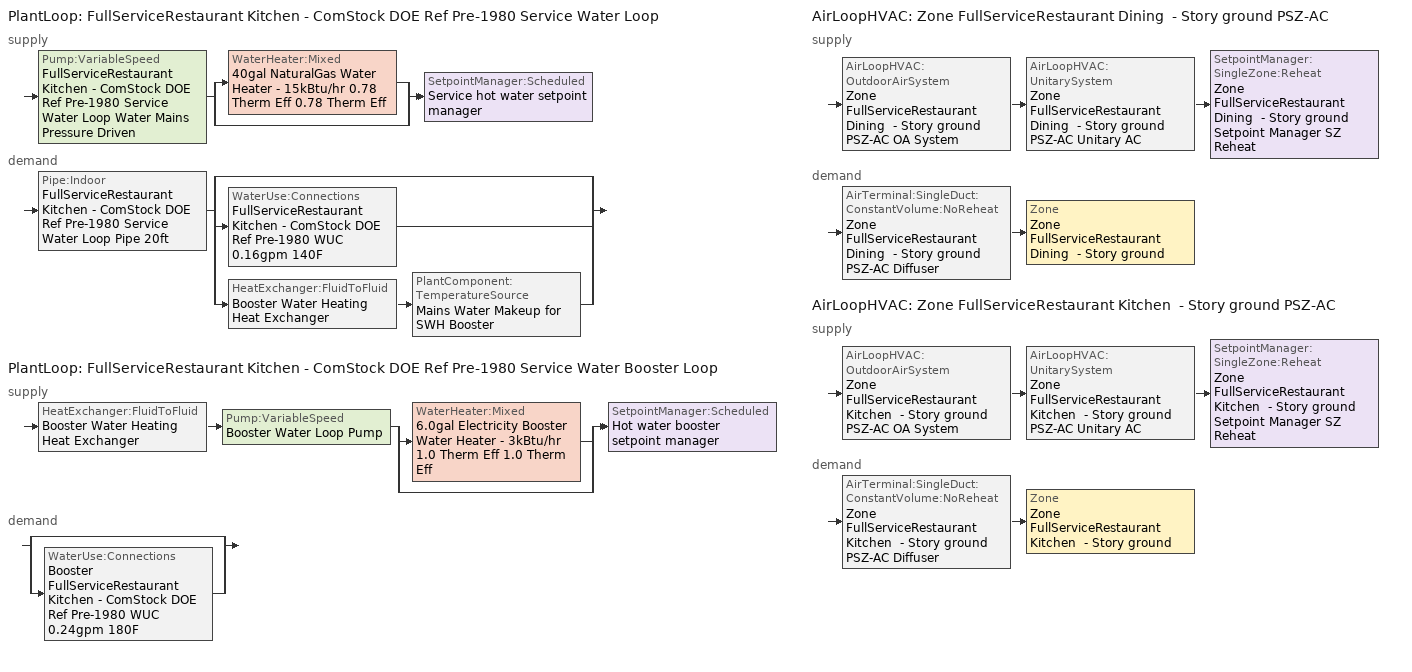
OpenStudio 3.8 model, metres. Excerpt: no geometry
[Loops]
PlantLoop 'FullServiceRestaurant Kitchen - ComStock DOE Ref Pre-1980 Service Water Loop'
 supply: Pump:VariableSpeed 'FullServiceRestaurant Kitchen - ComStock DOE Ref Pre-1980 Service Water Loop Water Mains Pressure Driven' > split
  | WaterHeater:Mixed '40gal NaturalGas Water Heater - 15kBtu/hr 0.78 Therm Eff 0.78 Therm Eff'
  | bypass
  join > SetpointManager:Scheduled 'Service hot water setpoint manager'
 demand: Pipe:Indoor 'FullServiceRestaurant Kitchen - ComStock DOE Ref Pre-1980 Service Water Loop Pipe 20ft' > split
  | bypass
  | WaterUse:Connections 'FullServiceRestaurant Kitchen - ComStock DOE Ref Pre-1980 WUC 0.16gpm 140F'
  | HeatExchanger:FluidToFluid 'Booster Water Heating Heat Exchanger' > PlantComponent:TemperatureSource 'Mains Water Makeup for SWH Booster'
PlantLoop 'FullServiceRestaurant Kitchen - ComStock DOE Ref Pre-1980 Service Water Booster Loop'
 supply: HeatExchanger:FluidToFluid 'Booster Water Heating Heat Exchanger' > Pump:VariableSpeed 'Booster Water Loop Pump' > split
  | WaterHeater:Mixed '6.0gal Electricity Booster Water Heater - 3kBtu/hr 1.0 Therm Eff 1.0 Therm Eff'
  | bypass
  join > SetpointManager:Scheduled 'Hot water booster setpoint manager'
 demand: split
  | bypass
  | WaterUse:Connections 'Booster FullServiceRestaurant Kitchen - ComStock DOE Ref Pre-1980 WUC 0.24gpm 180F'
AirLoopHVAC 'Zone FullServiceRestaurant Dining  - Story ground PSZ-AC'
 supply: AirLoopHVAC:OutdoorAirSystem 'Zone FullServiceRestaurant Dining  - Story ground PSZ-AC OA System' > AirLoopHVAC:UnitarySystem 'Zone FullServiceRestaurant Dining  - Story ground PSZ-AC Unitary AC' > SetpointManager:SingleZone:Reheat 'Zone FullServiceRestaurant Dining  - Story ground Setpoint Manager SZ Reheat'
 demand: AirTerminal:SingleDuct:ConstantVolume:NoReheat 'Zone FullServiceRestaurant Dining  - Story ground PSZ-AC Diffuser' > Zone 'Zone FullServiceRestaurant Dining  - Story ground'
AirLoopHVAC 'Zone FullServiceRestaurant Kitchen  - Story ground PSZ-AC'
 supply: AirLoopHVAC:OutdoorAirSystem 'Zone FullServiceRestaurant Kitchen  - Story ground PSZ-AC OA System' > AirLoopHVAC:UnitarySystem 'Zone FullServiceRestaurant Kitchen  - Story ground PSZ-AC Unitary AC' > SetpointManager:SingleZone:Reheat 'Zone FullServiceRestaurant Kitchen  - Story ground Setpoint Manager SZ Reheat'
 demand: AirTerminal:SingleDuct:ConstantVolume:NoReheat 'Zone FullServiceRestaurant Kitchen  - Story ground PSZ-AC Diffuser' > Zone 'Zone FullServiceRestaurant Kitchen  - Story ground'
[SizingPeriod:DesignDay] Barometric Pressure {Pa}=96230; Wind Speed {m/s}=6.3; Wind Direction {deg}=180; Rain Indicator=No; Snow Indicator=No; Day of Month=21; Day Type=SummerDesignDay; Daylight Saving Time Indicator=No; Humidity Condition Type=Wetbulb; Dry-Bulb Temperature Range Modifier Type=DefaultMultipliers; Solar Model Indicator=ASHRAETau
Name | Maximum Dry-Bulb Temperature {C} | Daily Dry-Bulb Temperature Range {deltaC} | Month | Wetbulb or DewPoint at Maximum Dry-Bulb {C} | ASHRAE Clear Sky Optical Depth for Beam Irradiance | ASHRAE Clear Sky Optical Depth for Diffuse Irradiance
Col James Jabara October .4% Condns DB=>MCWB 1 | 32 | 12 | 10 | 19 | 0.321 | 2.562
Col James Jabara September .4% Condns DB=>MCWB 1 | 36.2 | 12.3 | 9 | 22 | 0.352 | 2.447
[Construction]
Uninsulated copper pipe 0.75in type L: Copper pipe 0.75in type L
[Material]
Copper pipe 0.75in type L: Roughness=Smooth; Thickness {m}=0.001143; Conductivity {W/m-K}=386; Density {kg/m3}=8906.27; Specific Heat {J/kg-K}=385.1856; Thermal Absorptance=0.9; Solar Absorptance=0.7; Visible Absorptance=0.7
[Sizing:Zone] Zone Cooling Design Supply Air Temperature Input Method=SupplyAirTemperature; Zone Cooling Design Supply Air Temperature {C}=12.7778; Zone Cooling Design Supply Air Temperature Difference {deltaC}=11.11; Zone Heating Design Supply Air Temperature Input Method=SupplyAirTemperature; Zone Heating Design Supply Air Temperature {C}=50; Zone Heating Design Supply Air Temperature Difference {deltaC}=11.11; Zone Cooling Design Supply Air Humidity Ratio {kg-H2O/kg-air}=0.0085; Zone Heating Design Supply Air Humidity Ratio {kg-H2O/kg-air}=0.008; Cooling Design Air Flow Method=DesignDay; Heating Design Air Flow Method=DesignDay; Account for Dedicated Outdoor Air System=No; Dedicated Outdoor Air System Control Strategy=NeutralSupplyAir; Dedicated Outdoor Air Low Setpoint Temperature for Design {C}=autosize; Dedicated Outdoor Air High Setpoint Temperature for Design {C}=autosize; Zone Load Sizing Method=Sensible Load Only No Latent Load; Zone Latent Cooling Design Supply Air Humidity Ratio Input Method=HumidityRatioDifference; Zone Cooling Design Supply Air Humidity Ratio Difference {kgWater/kgDryAir}=0.005; Zone Latent Heating Design Supply Air Humidity Ratio Input Method=HumidityRatioDifference; Zone Humidification Design Supply Air Humidity Ratio Difference {kgWater/kgDryAir}=0.005
Zone FullServiceRestaurant Dining  - Story ground; Zone FullServiceRestaurant Kitchen  - Story ground
[Zone equipment]
Zone FullServiceRestaurant Dining  - Story ground: Zone FullServiceRestaurant Kitchen  - Story ground Transfer Air Source, Zone FullServiceRestaurant Dining  - Story ground PSZ-AC Diffuser
Zone FullServiceRestaurant Kitchen  - Story ground: Zone FullServiceRestaurant Kitchen  - Story ground Exhaust Fan, Zone FullServiceRestaurant Kitchen  - Story ground PSZ-AC Diffuser
[Fan:ZoneExhaust] Availability Schedule=RestaurantSitDown Kitchen_Exhaust_SCH; Fan Total Efficiency=0.0273754; Pressure Rise {Pa}=124.544; System Availability Manager Coupling Mode=Decoupled
Name | Maximum Flow Rate {m3/s} | Flow Fraction Schedule | Balanced Exhaust Fraction Schedule
Zone FullServiceRestaurant Kitchen  - Story ground Exhaust Fan | 0.0901231 | RestaurantSitDown Kitchen_Exhaust_SCH | RestaurantSitDown Kitchen Exhaust Fan Balanced Exhaust Fraction Schedule
Zone FullServiceRestaurant Kitchen  - Story ground Transfer Air Source | 0.0841489
[WaterUse:Equipment:Definition] Sensible Fraction Schedule=Fraction Sensible - 0.2; Latent Fraction Schedule=Fraction Latent - 0.05
Name | Peak Flow Rate {m3/s} | Target Temperature Schedule
Booster FullServiceRestaurant Kitchen - ComStock DOE Ref Pre-1980 0.24gpm 180F | 1.52503e-05 | Mixed Water At Faucet Temp - 180F
FullServiceRestaurant Kitchen - ComStock DOE Ref Pre-1980 0.16gpm 140F | 1.01668e-05 | Mixed Water At Faucet Temp - 140F
[WaterUse:Equipment] Flow Rate Fraction Schedule=RestaurantSitDown BLDG_SWH_SCH
Name | Water Use Equipment Definition
Booster FullServiceRestaurant Kitchen - ComStock DOE Ref Pre-1980 Service Water Use 0.24gpm 180F | Booster FullServiceRestaurant Kitchen - ComStock DOE Ref Pre-1980 0.24gpm 180F
FullServiceRestaurant Kitchen - ComStock DOE Ref Pre-1980 Service Water Use 0.16gpm 140F | FullServiceRestaurant Kitchen - ComStock DOE Ref Pre-1980 0.16gpm 140F
[WaterUse:Connections] Drain Water Heat Exchanger Type=None; Drain Water Heat Exchanger Destination=Plant
Name | Water Use Equipment Name 1
Booster FullServiceRestaurant Kitchen - ComStock DOE Ref Pre-1980 WUC 0.24gpm 180F | Booster FullServiceRestaurant Kitchen - ComStock DOE Ref Pre-1980 Service Water Use 0.24gpm 180F
FullServiceRestaurant Kitchen - ComStock DOE Ref Pre-1980 WUC 0.16gpm 140F | FullServiceRestaurant Kitchen - ComStock DOE Ref Pre-1980 Service Water Use 0.16gpm 140F
[PlantLoop] Glycol Concentration=0; Load Distribution Scheme=Optimal
Name | Maximum Loop Temperature {C} | Minimum Loop Temperature {C} | Maximum Loop Flow Rate {m3/s} | Plant Loop Volume {m3}
FullServiceRestaurant Kitchen - ComStock DOE Ref Pre-1980 Service Water Loop | 60 | 10 | 0.000137252 | 0.0164703
FullServiceRestaurant Kitchen - ComStock DOE Ref Pre-1980 Service Water Booster Loop |  |  | 1.52503e-05 | 0.00183003
[Sizing:Plant] Loop Type=Heating; Loop Design Temperature Difference {deltaC}=5; Sizing Option=NonCoincident; Zone Timesteps in Averaging Window=1; Coincident Sizing Factor Mode=None
Name | Design Loop Exit Temperature {C}
FullServiceRestaurant Kitchen - ComStock DOE Ref Pre-1980 Service Water Loop | 60
FullServiceRestaurant Kitchen - ComStock DOE Ref Pre-1980 Service Water Booster Loop | 82.2222
[SetpointManager:Scheduled] Control Variable=Temperature
Name | Schedule | Setpoint Node or NodeList
Service hot water setpoint manager | Service Water Loop Temp - 140F | FullServiceRestaurant Kitchen - ComStock DOE Ref Pre-1980 Service Water Loop Supply Outlet Node
Hot water booster setpoint manager | Service Water Booster Temp - 180F | FullServiceRestaurant Kitchen - ComStock DOE Ref Pre-1980 Service Water Booster Loop Supply Outlet Node
[Pump:VariableSpeed] Motor Efficiency=1; Coefficient 1 of the Part Load Performance Curve=0; Coefficient 2 of the Part Load Performance Curve=3.2485; Coefficient 3 of the Part Load Performance Curve=-4.7443; Coefficient 4 of the Part Load Performance Curve=2.5294; Pump Control Type=Intermittent; Skin Loss Radiative Fraction=0.5; Design Power Sizing Method=PowerPerFlowPerPressure; Design Electric Power per Unit Flow Rate {W/(m3/s)}=348701.1; Design Shaft Power per Unit Flow Rate per Unit Head {W-s/m3-Pa}=1.28205; Design Minimum Flow Rate Fraction=0
Name | Rated Flow Rate {m3/s} | Rated Pump Head {Pa} | Rated Power Consumption {W} | Minimum Flow Rate {m3/s}
FullServiceRestaurant Kitchen - ComStock DOE Ref Pre-1980 Service Water Loop Water Mains Pressure Driven | 0.000137252 | 0.001 | 1.75965e-07
Booster Water Loop Pump | 1.52503e-05 | 0 | 0 | 0
[WaterHeater:Mixed] Deadband Temperature Difference {deltaC}=2; Heater Control Type=Cycle; Off Cycle Parasitic Fuel Consumption Rate {W}=0; Off Cycle Parasitic Heat Fraction to Tank=0; On Cycle Parasitic Fuel Consumption Rate {W}=0; On Cycle Parasitic Heat Fraction to Tank=0; Ambient Temperature Indicator=Schedule; Ambient Temperature Schedule=Water Heater Ambient Temp Schedule 71.6F; Use Side Effectiveness=1; Source Side Effectiveness=1; Use Side Design Flow Rate {m3/s}=autosize; Source Side Design Flow Rate {m3/s}=autosize; Indirect Water Heating Recovery Time {hr}=1.5; Source Side Flow Control Mode=IndirectHeatPrimarySetpoint
Name | Tank Volume {m3} | Setpoint Temperature Schedule | Maximum Temperature Limit {C} | Heater Maximum Capacity {W} | Heater Fuel Type | Heater Thermal Efficiency | Off Cycle Parasitic Fuel Type | On Cycle Parasitic Fuel Type | Off Cycle Loss Coefficient to Ambient Temperature {W/K} | On Cycle Loss Coefficient to Ambient Temperature {W/K}
40gal NaturalGas Water Heater - 15kBtu/hr 0.78 Therm Eff 0.78 Therm Eff | 0.151416 | Service Water Loop Temp - 140F | 60 | 4463.02 | NaturalGas | 0.78 | NaturalGas | NaturalGas | 5.99799 | 5.99799
6.0gal Electricity Booster Water Heater - 3kBtu/hr 1.0 Therm Eff 1.0 Therm Eff | 0.0227125 | Service Water Loop Temp - 180F | 82.2222 | 856.9 | Electricity | 1 | Electricity | Electricity | 2.26162 | 2.26162
[WaterHeater:Sizing] Design Mode=PeakDraw; Time Storage Can Meet Peak Draw {hr}=0.538503; Time for Tank Recovery {hr}=0; Nominal Tank Volume for Autosizing Plant Connections {m3}=1
40gal NaturalGas Water Heater - 15kBtu/hr 0.78 Therm Eff 0.78 Therm Eff; 6.0gal Electricity Booster Water Heater - 3kBtu/hr 1.0 Therm Eff 1.0 Therm Eff
[Pipe:Indoor]
FullServiceRestaurant Kitchen - ComStock DOE Ref Pre-1980 Service Water Loop Pipe 20ft: Construction=Uninsulated copper pipe 0.75in type L; Environment Type=Schedule; Ambient Temperature Schedule=FullServiceRestaurant Kitchen - ComStock DOE Ref Pre-1980 Service Water Loop Piping Air Temp - 70F; Ambient Air Velocity Schedule=FullServiceRestaurant Kitchen - ComStock DOE Ref Pre-1980 Service Water Loop Piping Air Velocity - 0.67mph; Pipe Inside Diameter {m}=0.019939; Pipe Length {m}=6.1
[HeatExchanger:FluidToFluid]
Booster Water Heating Heat Exchanger: Loop Demand Side Design Flow Rate {m3/s}=1.52503e-05; Loop Supply Side Design Flow Rate {m3/s}=1.52503e-05; Heat Exchange Model Type=Ideal; Heat Exchanger U-Factor Times Area Value {W/K}=18.5844; Control Type=UncontrolledOn; Minimum Temperature Difference to Activate Heat Exchanger {deltaC}=0.01; Heat Transfer Metering End Use Type=LoopToLoop; Component Override Cooling Control Temperature Mode=Loop; Sizing Factor=1; Operation Minimum Temperature Limit {C}=0; Operation Maximum Temperature Limit {C}=100
[PlantComponent:TemperatureSource]
Mains Water Makeup for SWH Booster: Design Volume Flow Rate {m3/s}=0.000137252; Temperature Specification Type=Scheduled; Source Temperature {C}=13.4458; Source Temperature Schedule=Booster Water Makeup Temperature
[Refrigeration:WalkIn] Availability Schedule=Always On Discrete; Rated Total Heating Power {W}=0; Rated Circulation Fan Power {W}=0; Lighting Schedule=Always On; Defrost Control Type=TimeSchedule; Temperature Termination Defrost Fraction to Ice=0.7; Insulated Floor U-Value {W/m2-K}=0.207
Name | Rated Coil Cooling Capacity {W} | Operating Temperature {C} | Rated Cooling Source Temperature {C} | Rated Cooling Coil Fan Power {W} | Rated Total Lighting Power {W} | Defrost Type | Defrost Schedule | Defrost Drip-Down Schedule | Defrost Power {W} | Insulated Floor Surface Area {m2} | WalkIn Zone Boundary 1
Full Service Restaurant Cooler | 2256.65 | 2 | -3.88889 | 200 | 100 | OffCycle | Full Service Restaurant Cooler Defrost | Full Service Restaurant Cooler Dripdown | 0 | 9.290304 | Refrigeration Walk In Zone Boundary 1
Full Service Restaurant Freezer | 1670.51 | -23 | -28.3333 | 180 | 80 | Electric | Full Service Restaurant Freezer Defrost | Full Service Restaurant Freezer Dripdown | 2000 | 7.43224 | Refrigeration Walk In Zone Boundary 2
[Refrigeration:WalkIn:ZoneBoundary] Zone=Zone FullServiceRestaurant Kitchen  - Story ground; Total Insulated Surface Area Facing Zone {m2}=43.4; Insulated Surface U-Value Facing Zone {W/m2-K}=0.235; Area of Stocking Doors Facing Zone {m2}=2; Height of Stocking Doors Facing Zone {m}=2; Stocking Door Opening Schedule Name Facing Zone=door_wi_sched; Stocking Door Opening Protection Type Facing Zone=None
Refrigeration Walk In Zone Boundary 1; Refrigeration Walk In Zone Boundary 2
[Refrigeration:System] Minimum Condensing Temperature {C}=21; Refrigeration System Working Fluid Type=R404a; Suction Temperature Control Type=ConstantSuctionTemperature
Name | Refrigeration Condenser
Medium Temperature | Refrigeration Condenser Air Cooled 1
Low Temperature | Refrigeration Condenser Air Cooled 2
[Refrigeration:Compressor] Rated Return Gas Temperature {C}=18.3; Rated Subcooling {deltaC}=0
Name | Refrigeration Compressor Power Curve | Refrigeration Compressor Capacity Curve
Refrigeration Compressor 1 | MT_compressor_power_smallandold | MT_compressor_capacity_smallandold
Refrigeration Compressor 2 | LT_compressor_power_smallandold | LT_compressor_capacity_smallandold
[Refrigeration:Condenser:AirCooled] Rated Subcooling Temperature Difference {deltaC}=0; Condenser Fan Speed Control Type=VariableSpeed; Minimum Fan Air Flow Ratio=0
Name | Rated Effective Total Heat Rejection Rate Curve | Rated Fan Power {W}
Refrigeration Condenser Air Cooled 1 | Condenser Heat Rejection Function of Temperature | 96.7135
Refrigeration Condenser Air Cooled 2 | Condenser Heat Rejection Function of Temperature 1 | 71.5931
[AirLoopHVAC] Design Return Air Flow Fraction of Supply Air Flow=1
Name | Availability Schedule | Design Supply Air Flow Rate {m3/s}
Zone FullServiceRestaurant Dining  - Story ground PSZ-AC | Zone FullServiceRestaurant Dining  - Story ground PSZ-AC Occ Sch | 1.10128
Zone FullServiceRestaurant Kitchen  - Story ground PSZ-AC | Zone FullServiceRestaurant Kitchen  - Story ground PSZ-AC Occ Sch | 0.507095
[Sizing:System] Type of Load to Size On=Sensible; Central Heating Maximum System Air Flow Ratio=1; Preheat Design Temperature {C}=7.22222; Preheat Design Humidity Ratio {kg-H2O/kg-Air}=0.008; Precool Design Temperature {C}=12.7778; Precool Design Humidity Ratio {kg-H2O/kg-Air}=0.008; Central Cooling Design Supply Air Temperature {C}=12.7778; Central Heating Design Supply Air Temperature {C}=50; Sizing Option=Coincident; 100% Outdoor Air in Cooling=No; 100% Outdoor Air in Heating=No; Central Cooling Design Supply Air Humidity Ratio {kg-H2O/kg-Air}=0.0085; Central Heating Design Supply Air Humidity Ratio {kg-H2O/kg-Air}=0.008; Cooling Design Air Flow Method=DesignDay; Heating Design Air Flow Method=DesignDay; System Outdoor Air Method=ZoneSum; Zone Maximum Outdoor Air Fraction=1; Cooling Supply Air Flow Rate Per Floor Area {m3/s-m2}=0.00996765; Cooling Fraction of Autosized Cooling Supply Air Flow Rate=1; Cooling Supply Air Flow Rate Per Unit Cooling Capacity {m3/s-W}=3.94755e-05; Heating Supply Air Flow Rate Per Floor Area {m3/s-m2}=0.00996765; Heating Fraction of Autosized Heating Supply Air Flow Rate=1; Heating Fraction of Autosized Cooling Supply Air Flow Rate=1; Heating Supply Air Flow Rate Per Unit Heating Capacity {m3/s-W}=3.15882e-05; Cooling Design Capacity Method=CoolingDesignCapacity; Cooling Design Capacity Per Floor Area {W/m2}=234.7; Fraction of Autosized Cooling Design Capacity=1; Heating Design Capacity Method=HeatingDesignCapacity; Heating Design Capacity Per Floor Area {W/m2}=157; Fraction of Autosized Heating Design Capacity=1; Central Cooling Capacity Control Method=OnOff; Occupant Diversity=1
Name | Design Outdoor Air Flow Rate {m3/s} | Cooling Design Capacity {W} | Heating Design Capacity {W}
Zone FullServiceRestaurant Dining  - Story ground PSZ-AC | 1.10128 | 21269.83 | 33721.81
Zone FullServiceRestaurant Kitchen  - Story ground PSZ-AC | 0.507095 | 6336.22 | 10899.33
[SetpointManager:SingleZone:Reheat] Minimum Supply Air Temperature {C}=12.7778; Maximum Supply Air Temperature {C}=50
Name | Control Zone | Setpoint Node or NodeList
Zone FullServiceRestaurant Dining  - Story ground Setpoint Manager SZ Reheat | Zone FullServiceRestaurant Dining  - Story ground | Zone FullServiceRestaurant Dining  - Story ground PSZ-AC Supply Outlet Node
Zone FullServiceRestaurant Kitchen  - Story ground Setpoint Manager SZ Reheat | Zone FullServiceRestaurant Kitchen  - Story ground | Zone FullServiceRestaurant Kitchen  - Story ground PSZ-AC Supply Outlet Node
[Coil:Heating:Gas] Availability Schedule=Always On Discrete; Gas Burner Efficiency=0.8; On Cycle Parasitic Electric Load {W}=0; Off Cycle Parasitic Gas Load {W}=0
Name | Nominal Capacity {W}
Zone FullServiceRestaurant Dining  - Story ground PSZ-AC Gas Htg Coil 182kBtu/hr 0.8 Thermal Eff | 56256.7
Zone FullServiceRestaurant Kitchen  - Story ground PSZ-AC Gas Htg Coil 37kBtu/hr 0.8 Thermal Eff | 20138.9
[Coil:Heating:Electric] Availability Schedule=Always Off Discrete; Efficiency=1; Nominal Capacity {W}=0
Zone FullServiceRestaurant Dining  - Story ground PSZ-AC No Heat; Zone FullServiceRestaurant Kitchen  - Story ground PSZ-AC No Heat
[Coil:Cooling:DX:SingleSpeed] Availability Schedule=Always On Discrete; Rated Evaporator Fan Power Per Volume Flow Rate 2017 {W/(m3/s)}=773.3; Rated Evaporator Fan Power Per Volume Flow Rate 2023 {W/(m3/s)}=934.4; Total Cooling Capacity Function of Temperature Curve=DOE Ref DX Clg Coil Cool-Cap-fT; Total Cooling Capacity Function of Flow Fraction Curve=DOE Ref DX Clg Coil Cool-CAP-fFlow; Energy Input Ratio Function of Temperature Curve=DOE Ref DX Clg Coil Cool-EIR-fT; Energy Input Ratio Function of Flow Fraction Curve=DOE Ref DX Clg Coil Cool-EIR-fFlow; Part Load Fraction Correlation Curve=DOE Ref DX Clg Coil Cool-PLF-fPLR; Minimum Outdoor Dry-Bulb Temperature for Compressor Operation {C}=-25; Nominal Time for Condensate Removal to Begin {s}=0; Ratio of Initial Moisture Evaporation Rate and Steady State Latent Capacity=0; Maximum Cycling Rate {cycles/hr}=0; Latent Capacity Time Constant {s}=0; Condenser Type=AirCooled; Evaporative Condenser Effectiveness=0.9; Evaporative Condenser Air Flow Rate {m3/s}=autosize; Evaporative Condenser Pump Rated Power Consumption {W}=autosize; Crankcase Heater Capacity {W}=0; Maximum Outdoor Dry-Bulb Temperature for Crankcase Heater Operation {C}=10; Basin Heater Capacity {W/K}=0; Basin Heater Setpoint Temperature {C}=2
Name | Rated Total Cooling Capacity {W} | Rated Sensible Heat Ratio | Rated COP {W/W} | Rated Air Flow Rate {m3/s}
Zone FullServiceRestaurant Dining  - Story ground PSZ-AC 1spd DX AC Clg Coil 89kBtu/hr 9.63EER 89kBtu/hr 8.9EER | 27347.5 | 0.701083 | 3.10038 | 1.10128
Zone FullServiceRestaurant Kitchen  - Story ground PSZ-AC 1spd DX AC Clg Coil 21kBtu/hr 11.06SEER 21kBtu/hr 9.7SEER | 10162.4 | 0.775686 | 2.967036 | 0.507095
[Fan:OnOff] Availability Schedule=Always On Discrete; Pressure Rise {Pa}=622.722; Motor In Airstream Fraction=1
Name | Fan Total Efficiency | Maximum Flow Rate {m3/s} | Motor Efficiency | Fan Power Ratio Function of Speed Ratio Curve | Fan Efficiency Ratio Function of Speed Ratio Curve
Zone FullServiceRestaurant Dining  - Story ground PSZ-AC Fan | 0.546 | 1.10128 | 0.84 | Fan On Off Power Curve | Fan On Off Efficiency Curve
Zone FullServiceRestaurant Kitchen  - Story ground PSZ-AC Fan | 0.53625 | 0.507095 | 0.825 | Fan On Off Power Curve 1 | Fan On Off Efficiency Curve 1
[AirLoopHVAC:UnitarySystem] Control Type=Load; Dehumidification Control Type=None; Availability Schedule=Always On Discrete; Fan Placement=DrawThrough; DX Heating Coil Sizing Ratio=1; Use DOAS DX Cooling Coil=No; DOAS DX Cooling Coil Leaving Minimum Air Temperature {C}=2; Latent Load Control=SensibleOnlyLoadControl; Supply Air Flow Rate Method During Cooling Operation=SupplyAirFlowRate; Supply Air Flow Rate Method During Heating Operation=SupplyAirFlowRate; Supply Air Flow Rate Method When No Cooling or Heating is Required=None; No Load Supply Air Flow Rate Control Set To Low Speed=Yes; Maximum Supply Air Temperature {C}=50; Maximum Outdoor Dry-Bulb Temperature for Supplemental Heater Operation {C}=21; Ancilliary On-Cycle Electric Power {W}=0; Ancilliary Off-Cycle Electric Power {W}=0
Name | Controlling Zone or Thermostat Location | Supply Fan | Supply Air Fan Operating Mode Schedule | Heating Coil | Cooling Coil | Supplemental Heating Coil | Supply Air Flow Rate During Cooling Operation {m3/s} | Supply Air Flow Rate During Heating Operation {m3/s}
Zone FullServiceRestaurant Dining  - Story ground PSZ-AC Unitary AC | Zone FullServiceRestaurant Dining  - Story ground | Zone FullServiceRestaurant Dining  - Story ground PSZ-AC Fan | Zone FullServiceRestaurant Dining  - Story ground PSZ-AC_night_fancycle_schedule | Zone FullServiceRestaurant Dining  - Story ground PSZ-AC Gas Htg Coil 182kBtu/hr 0.8 Thermal Eff | Zone FullServiceRestaurant Dining  - Story ground PSZ-AC 1spd DX AC Clg Coil 89kBtu/hr 9.63EER 89kBtu/hr 8.9EER | Zone FullServiceRestaurant Dining  - Story ground PSZ-AC No Heat | 1.10128 | 1.10128
Zone FullServiceRestaurant Kitchen  - Story ground PSZ-AC Unitary AC | Zone FullServiceRestaurant Kitchen  - Story ground | Zone FullServiceRestaurant Kitchen  - Story ground PSZ-AC Fan | Zone FullServiceRestaurant Kitchen  - Story ground PSZ-AC_night_fancycle_schedule | Zone FullServiceRestaurant Kitchen  - Story ground PSZ-AC Gas Htg Coil 37kBtu/hr 0.8 Thermal Eff | Zone FullServiceRestaurant Kitchen  - Story ground PSZ-AC 1spd DX AC Clg Coil 21kBtu/hr 11.06SEER 21kBtu/hr 9.7SEER | Zone FullServiceRestaurant Kitchen  - Story ground PSZ-AC No Heat | 0.507095 | 0.507095
[Controller:OutdoorAir] Economizer Control Type=NoEconomizer; Economizer Control Action Type=ModulateFlow; Economizer Maximum Limit Dry-Bulb Temperature {C}=28; Economizer Maximum Limit Enthalpy {J/kg}=64000; Lockout Type=LockoutWithCompressor; Minimum Limit Type=FixedMinimum; High Humidity Control=No; Heat Recovery Bypass Control Type=BypassWhenWithinEconomizerLimits; Economizer Operation Staging=InterlockedWithMechanicalCooling
Name | Minimum Outdoor Air Flow Rate {m3/s} | Maximum Outdoor Air Flow Rate {m3/s} | Minimum Outdoor Air Schedule | Controller Mechanical Ventilation
Zone FullServiceRestaurant Dining  - Story ground PSZ-AC OA System Controller | 0.459888 | 1.10128 | Zone FullServiceRestaurant Dining  - Story ground PSZ-AC_night_ventcycle_schedule | Controller Mechanical Ventilation 1
Zone FullServiceRestaurant Kitchen  - Story ground PSZ-AC OA System Controller | 0.0605112 | 0.507095 | Zone FullServiceRestaurant Kitchen  - Story ground PSZ-AC_night_ventcycle_schedule | Controller Mechanical Ventilation 2
[Controller:MechanicalVentilation] Availability Schedule=Always On Discrete
Controller Mechanical Ventilation 1; Controller Mechanical Ventilation 2
[AirLoopHVAC:OutdoorAirSystem]
Name | Controller
Zone FullServiceRestaurant Dining  - Story ground PSZ-AC OA System | Zone FullServiceRestaurant Dining  - Story ground PSZ-AC OA System Controller
Zone FullServiceRestaurant Kitchen  - Story ground PSZ-AC OA System | Zone FullServiceRestaurant Kitchen  - Story ground PSZ-AC OA System Controller
[AvailabilityManager:NightCycle] Applicability Schedule=Always On Discrete; Control Type=CycleOnAny; Thermostat Tolerance {deltaC}=1.9999; Cycling Run Time Control Type=Thermostat; Cycling Run Time {s}=1800
Availability Manager Night Cycle 1; Availability Manager Night Cycle 2
[AirTerminal:SingleDuct:ConstantVolume:NoReheat] Availability Schedule=Always On Discrete
Name | Maximum Air Flow Rate {m3/s}
Zone FullServiceRestaurant Dining  - Story ground PSZ-AC Diffuser | 1.10128
Zone FullServiceRestaurant Kitchen  - Story ground PSZ-AC Diffuser | 0.507095
[Schedule:Ruleset]
Name | Default Day Schedule | Summer Design Day Schedule | Winter Design Day Schedule
RestaurantSitDown Kitchen_Exhaust_SCH | RestaurantSitDown Kitchen_Exhaust_SCH Default | RestaurantSitDown Kitchen_Exhaust_SCH Summer Design Day | RestaurantSitDown Kitchen_Exhaust_SCH Winter Design Day
RestaurantSitDown Kitchen Exhaust Fan Balanced Exhaust Fraction Schedule | RestaurantSitDown Kitchen Exhaust Fan Balanced Exhaust Fraction Schedule Default | RestaurantSitDown Kitchen Exhaust Fan Balanced Exhaust Fraction Schedule Summer Design Day | RestaurantSitDown Kitchen Exhaust Fan Balanced Exhaust Fraction Schedule Winter Design Day
RestaurantSitDown BLDG_SWH_SCH | RestaurantSitDown BLDG_SWH_SCH Default | RestaurantSitDown BLDG_SWH_SCH Summer Design Day | RestaurantSitDown BLDG_SWH_SCH Winter Design Day
Fraction Sensible - 0.2 | Fraction Sensible - 0.2 Default
Fraction Latent - 0.05 | Fraction Latent - 0.05 Default
Mixed Water At Faucet Temp - 180F | Mixed Water At Faucet Temp - 180F Default
Mixed Water At Faucet Temp - 140F | Mixed Water At Faucet Temp - 140F Default
Service Water Loop Temp - 140F | Service Water Loop Temp - 140F Default
Water Heater Ambient Temp Schedule 71.6F | Water Heater Ambient Temp Schedule 71.6F Default
FullServiceRestaurant Kitchen - ComStock DOE Ref Pre-1980 Service Water Loop Piping Air Temp - 70F | FullServiceRestaurant Kitchen - ComStock DOE Ref Pre-1980 Service Water Loop Piping Air Temp - 70F Default
FullServiceRestaurant Kitchen - ComStock DOE Ref Pre-1980 Service Water Loop Piping Air Velocity - 0.67mph | FullServiceRestaurant Kitchen - ComStock DOE Ref Pre-1980 Service Water Loop Piping Air Velocity - 0.67mph Default
Service Water Loop Temp - 180F | Service Water Loop Temp - 180F Default
Service Water Booster Temp - 180F | Service Water Booster Temp - 180F Default
Always On | Always On Default
door_wi_sched | door_wi_sched Default
Full Service Restaurant Cooler Defrost | Full Service Restaurant Cooler Defrost Default
Full Service Restaurant Cooler Dripdown | Full Service Restaurant Cooler Dripdown Default
Full Service Restaurant Freezer Defrost | Full Service Restaurant Freezer Defrost Default
Full Service Restaurant Freezer Dripdown | Full Service Restaurant Freezer Dripdown Default
Zone FullServiceRestaurant Dining  - Story ground PSZ-AC Occ Sch | Zone FullServiceRestaurant Dining  - Story ground PSZ-AC Occ Sch Default | Zone FullServiceRestaurant Dining  - Story ground PSZ-AC Occ Sch Summer Design Day | Zone FullServiceRestaurant Dining  - Story ground PSZ-AC Occ Sch Winter Design Day
Zone FullServiceRestaurant Kitchen  - Story ground PSZ-AC Occ Sch | Zone FullServiceRestaurant Kitchen  - Story ground PSZ-AC Occ Sch Default | Zone FullServiceRestaurant Kitchen  - Story ground PSZ-AC Occ Sch Summer Design Day | Zone FullServiceRestaurant Kitchen  - Story ground PSZ-AC Occ Sch Winter Design Day
Zone FullServiceRestaurant Dining  - Story ground PSZ-AC_night_fancycle_schedule | Zone FullServiceRestaurant Dining  - Story ground PSZ-AC Occ Sch Default 1 | Zone FullServiceRestaurant Dining  - Story ground PSZ-AC Occ Sch Summer Design Day 1 | Zone FullServiceRestaurant Dining  - Story ground PSZ-AC Occ Sch Winter Design Day 1
Zone FullServiceRestaurant Kitchen  - Story ground PSZ-AC_night_fancycle_schedule | Zone FullServiceRestaurant Kitchen  - Story ground PSZ-AC Occ Sch Default 1 | Zone FullServiceRestaurant Kitchen  - Story ground PSZ-AC Occ Sch Summer Design Day 1 | Zone FullServiceRestaurant Kitchen  - Story ground PSZ-AC Occ Sch Winter Design Day 1
[Schedule:Day]
RestaurantSitDown Kitchen_Exhaust_SCH Default; RestaurantSitDown Kitchen_Exhaust_SCH Winter Design Day; RestaurantSitDown Kitchen_Exhaust_SCH Summer Design Day; RestaurantSitDown Kitchen_Exhaust_SCH Default 1; RestaurantSitDown Kitchen_Exhaust_SCH Default 2: No, 5, 0, 0, 24, 0, 1
RestaurantSitDown Kitchen Exhaust Fan Balanced Exhaust Fraction Schedule Default; RestaurantSitDown Kitchen Exhaust Fan Balanced Exhaust Fraction Schedule Winter Design Day; RestaurantSitDown Kitchen Exhaust Fan Balanced Exhaust Fraction Schedule Summer Design Day; RestaurantSitDown Kitchen Exhaust Fan Balanced Exhaust Fraction Schedule Default 1; RestaurantSitDown Kitchen Exhaust Fan Balanced Exhaust Fraction Schedule Default 2: No, 1, 0, 0.93371, 5, 0, 0, 24, 0, 0.93371
RestaurantSitDown BLDG_SWH_SCH Default: No, 0, 15, 0.2125, 0, 30, 0.2, 0, 45, 0.15, 1, 0, 0.1, 1, 15, 0.05, 1, 30, 0, 5, 30, 0, 5, 45, 0.0375, 6, 0, 0.075, 6, 15, 0.1125, 6, 30, 0.15, 6, 45, 0.2625, 7, 0, 0.375, 7, 15, 0.4875, 7, 30, 0.6, 7, 45, 0.5875, 8, 0, 0.575, 8, 15, 0.5625, 8, 30, 0.55, 8, 45, 0.525, 9, 0, 0.5, 9, 15, 0.475, 9, 30, 0.45, 9, 45, 0.4375, 10, 0, 0.425, 10, 15, 0.4125, 10, 30, 0.4, 10, 45, 0.4125, 11, 0, 0.425, 11, 15, 0.4375, 11, 30, 0.45, 11, 45, 0.4375, 12, 0, 0.425, 12, 15, 0.4125, 12, 30, 0.4, 12, 45, 0.3875, 13, 0, 0.375, 13, 15, 0.3625, 13, 30, 0.35, 13, 45, 0.3375, 14, 0, 0.325, 14, 15, 0.3125, 14, 30, 0.3, 16, 30, 0.3, 16, 45, 0.325, 17, 0, 0.35, 17, 15, 0.375, 17, 30, 0.4, 17, 45, 0.4375, 18, 0, 0.475, 18, 15, 0.5125, 18, 30, 0.55, 18, 45, 0.5625, 19, 0, 0.575, 19, 15, 0.5875, 19, 30, 0.6, 19, 45, 0.575, 20, 0, 0.55, 20, 15, 0.525, 20, 30, 0.5, 20, 45, 0.5125, 21, 0, 0.525, 21, 15, 0.5375, 21, 30, 0.55, 21, 45, 0.525, 22, 0, 0.5, 22, 15, 0.475, 22, 30, 0.45, 22, 45, 0.4, 23, 0, 0.35, 23, 15, 0.3, 23, 30, 0.25, 23, 45, 0.2375, 24, 0, 0.225
RestaurantSitDown BLDG_SWH_SCH Summer Design Day: No, 1, 0, 0.2, 6, 0, 0, 7, 0, 0.15, 8, 0, 0.6, 9, 0, 0.55, 10, 0, 0.45, 11, 0, 0.4, 12, 0, 0.45, 13, 0, 0.4, 14, 0, 0.35, 17, 0, 0.3, 18, 0, 0.4, 19, 0, 0.55, 20, 0, 0.6, 21, 0, 0.5, 22, 0, 0.55, 23, 0, 0.45, 24, 0, 0.25
RestaurantSitDown BLDG_SWH_SCH Winter Design Day: No, 1, 0, 0.2, 6, 0, 0, 9, 0, 0.15, 10, 0, 0.5, 11, 0, 0.45, 13, 0, 0.5, 14, 0, 0.45, 16, 0, 0.4, 17, 0, 0.35, 18, 0, 0.4, 20, 0, 0.55, 21, 0, 0.5, 22, 0, 0.55, 23, 0, 0.4, 24, 0, 0.3
RestaurantSitDown BLDG_SWH_SCH WntrDsn|Sat Day: No, 0, 15, 0.225, 0, 30, 0.2, 0, 45, 0.15, 1, 0, 0.1, 1, 15, 0.05, 1, 30, 0, 4, 30, 0, 4, 45, 0.0125, 5, 0, 0.025, 5, 15, 0.0375, 5, 30, 0.05, 5, 45, 0.0625, 6, 0, 0.075, 6, 15, 0.0875, 6, 30, 0.1, 6, 45, 0.1125, 7, 0, 0.125, 7, 15, 0.1375, 7, 30, 0.15, 8, 30, 0.15, 8, 45, 0.2375, 9, 0, 0.325, 9, 15, 0.4125, 9, 30, 0.5, 9, 45, 0.4875, 10, 0, 0.475, 10, 15, 0.4625, 10, 30, 0.45, 10, 45, 0.4625, 11, 0, 0.475, 11, 15, 0.4875, 11, 30, 0.5, 12, 30, 0.5, 12, 45, 0.4875, 13, 0, 0.475, 13, 15, 0.4625, 13, 30, 0.45, 13, 45, 0.4375, 14, 0, 0.425, 14, 15, 0.4125, 14, 30, 0.4, 15, 30, 0.4, 15, 45, 0.3875, 16, 0, 0.375, 16, 15, 0.3625, 16, 30, 0.35, 16, 45, 0.3625, 17, 0, 0.375, 17, 15, 0.3875, 17, 30, 0.4, 17, 45, 0.4375, 18, 0, 0.475, 18, 15, 0.5125, 18, 30, 0.55, 19, 30, 0.55, 19, 45, 0.5375, 20, 0, 0.525, 20, 15, 0.5125, 20, 30, 0.5, 20, 45, 0.5125, 21, 0, 0.525, 21, 15, 0.5375, 21, 30, 0.55, 21, 45, 0.5125, 22, 0, 0.475, 22, 15, 0.4375, 22, 30, 0.4, 22, 45, 0.375, 23, 0, 0.35, 23, 15, 0.325, 23, 30, 0.3, 23, 45, 0.275, 24, 0, 0.25
Fraction Sensible - 0.2 Default: 24, 0, 0.2
Fraction Latent - 0.05 Default: 24, 0, 0.05
Mixed Water At Faucet Temp - 180F Default; Service Water Loop Temp - 180F Default; Service Water Booster Temp - 180F Default: 24, 0, 82.2222
Mixed Water At Faucet Temp - 140F Default; Service Water Loop Temp - 140F Default: 24, 0, 60
Water Heater Ambient Temp Schedule 71.6F Default: 24, 0, 22
FullServiceRestaurant Kitchen - ComStock DOE Ref Pre-1980 Service Water Loop Piping Air Temp - 70F Default: 24, 0, 21.1
FullServiceRestaurant Kitchen - ComStock DOE Ref Pre-1980 Service Water Loop Piping Air Velocity - 0.67mph Default: 24, 0, 0.3
Always On Default: No, 24, 0, 1
door_wi_sched Default: No, 6, 0, 0, 22, 0, 0.0625, 24, 0, 0
Full Service Restaurant Cooler Defrost Default; Full Service Restaurant Cooler Dripdown Default: 0, 59, 1, 24, 0, 0
Full Service Restaurant Freezer Defrost Default; Full Service Restaurant Freezer Dripdown Default: 0, 45, 1, 24, 0, 0
RestaurantSitDown BLDG_SWH_SCH Default 1: No, 0, 15, 0.2375, 0, 30, 0.25, 0, 45, 0.1875, 1, 0, 0.125, 1, 15, 0.0625, 1, 30, 0, 4, 0, 0, 4, 15, 0.009375, 4, 30, 0.01875, 4, 45, 0.028125, 5, 0, 0.0375, 5, 15, 0.046875, 5, 30, 0.05625, 5, 45, 0.065625, 6, 0, 0.075, 6, 15, 0.084375, 6, 30, 0.09375, 6, 45, 0.103125, 7, 0, 0.1125, 7, 15, 0.121875, 7, 30, 0.13125, 7, 45, 0.140625, 8, 0, 0.15, 9, 0, 0.15, 9, 15, 0.19375, 9, 30, 0.2375, 9, 45, 0.28125, 10, 0, 0.325, 10, 15, 0.36875, 10, 30, 0.4125, 10, 45, 0.45625, 11, 0, 0.5, 11, 15, 0.4875, 11, 30, 0.475, 11, 45, 0.4625, 12, 0, 0.45, 12, 15, 0.4375, 12, 30, 0.425, 12, 45, 0.4125, 13, 0, 0.4, 13, 15, 0.3875, 13, 30, 0.375, 13, 45, 0.3625, 14, 0, 0.35, 14, 15, 0.3375, 14, 30, 0.325, 14, 45, 0.3125, 15, 0, 0.3, 16, 30, 0.3, 16, 45, 0.325, 17, 0, 0.35, 17, 15, 0.375, 17, 30, 0.4, 17, 45, 0.425, 18, 0, 0.45, 18, 15, 0.475, 18, 30, 0.5, 19, 30, 0.5, 19, 45, 0.475, 20, 0, 0.45, 20, 15, 0.425, 20, 30, 0.4, 20, 45, 0.425, 21, 0, 0.45, 21, 15, 0.475, 21, 30, 0.5, 21, 45, 0.475, 22, 0, 0.45, 22, 15, 0.425, 22, 30, 0.4, 22, 45, 0.35, 23, 0, 0.3, 23, 15, 0.25, 23, 30, 0.2, 23, 45, 0.2125, 24, 0, 0.225
Zone FullServiceRestaurant Dining  - Story ground PSZ-AC Occ Sch Default; Zone FullServiceRestaurant Kitchen  - Story ground PSZ-AC Occ Sch Default; Zone FullServiceRestaurant Dining  - Story ground PSZ-AC Occ Sch Default 1; Zone FullServiceRestaurant Kitchen  - Story ground PSZ-AC Occ Sch Default 1: 7, 0, 0, 21, 0, 1, 24, 0, 0
Zone FullServiceRestaurant Dining  - Story ground PSZ-AC Occ Sch Winter Design Day; Zone FullServiceRestaurant Dining  - Story ground PSZ-AC Occ Sch Summer Design Day; Zone FullServiceRestaurant Kitchen  - Story ground PSZ-AC Occ Sch Winter Design Day; Zone FullServiceRestaurant Kitchen  - Story ground PSZ-AC Occ Sch Summer Design Day; Zone FullServiceRestaurant Dining  - Story ground PSZ-AC Occ Sch Summer Design Day 1; Zone FullServiceRestaurant Dining  - Story ground PSZ-AC Occ Sch Winter Design Day 1; Zone FullServiceRestaurant Kitchen  - Story ground PSZ-AC Occ Sch Summer Design Day 1; Zone FullServiceRestaurant Kitchen  - Story ground PSZ-AC Occ Sch Winter Design Day 1: 24, 0, 1
Schedule Day 33; Schedule Day 34; Schedule Day 35; Schedule Day 36; Schedule Day 37; Schedule Day 38; Schedule Day 39; Schedule Day 40: 4, 0, 0, 23, 0, 1, 24, 0, 0
[Schedule:Rule]
Name | Schedule Ruleset | Rule Order | Day Schedule | Apply Saturday | Date Specification Type | Start Month | Start Day | End Month | End Day | Apply Sunday
Schedule Rule 14 | RestaurantSitDown BLDG_SWH_SCH | 1 | RestaurantSitDown BLDG_SWH_SCH WntrDsn|Sat Day | Yes | DateRange | 1 | 1 | 12 | 31
Schedule Rule 28 | RestaurantSitDown Kitchen Exhaust Fan Balanced Exhaust Fraction Schedule | 1 | RestaurantSitDown Kitchen Exhaust Fan Balanced Exhaust Fraction Schedule Default 1 | Yes
Schedule Rule 12 | RestaurantSitDown Kitchen Exhaust Fan Balanced Exhaust Fraction Schedule | 0 | RestaurantSitDown Kitchen Exhaust Fan Balanced Exhaust Fraction Schedule Default 2 |  | DateRange | 1 | 7 | 12 | 30 | Yes
Schedule Rule 29 | RestaurantSitDown Kitchen_Exhaust_SCH | 1 | RestaurantSitDown Kitchen_Exhaust_SCH Default 1 | Yes
Schedule Rule 11 | RestaurantSitDown Kitchen_Exhaust_SCH | 0 | RestaurantSitDown Kitchen_Exhaust_SCH Default 2 |  | DateRange | 1 | 7 | 12 | 30 | Yes
Schedule Rule 30 | RestaurantSitDown BLDG_SWH_SCH | 0 | RestaurantSitDown BLDG_SWH_SCH Default 1 |  |  |  |  |  |  | Yes
Schedule Rule 13 | Zone FullServiceRestaurant Dining  - Story ground PSZ-AC Occ Sch | 1 | Schedule Day 33 | Yes | DateRange | 1 | 6 | 12 | 29
Schedule Rule 31 | Zone FullServiceRestaurant Dining  - Story ground PSZ-AC Occ Sch | 0 | Schedule Day 34 |  | DateRange | 1 | 7 | 12 | 30 | Yes
Schedule Rule 32 | Zone FullServiceRestaurant Kitchen  - Story ground PSZ-AC Occ Sch | 1 | Schedule Day 35 | Yes | DateRange | 1 | 6 | 12 | 29
Schedule Rule 33 | Zone FullServiceRestaurant Kitchen  - Story ground PSZ-AC Occ Sch | 0 | Schedule Day 36 |  | DateRange | 1 | 7 | 12 | 30 | Yes
Schedule Rule 39 | Zone FullServiceRestaurant Dining  - Story ground PSZ-AC_night_fancycle_schedule | 0 | Schedule Day 37 |  | DateRange | 1 | 7 | 12 | 30 | Yes
Schedule Rule 40 | Zone FullServiceRestaurant Dining  - Story ground PSZ-AC_night_fancycle_schedule | 1 | Schedule Day 38 | Yes | DateRange | 1 | 6 | 12 | 29
Schedule Rule 41 | Zone FullServiceRestaurant Kitchen  - Story ground PSZ-AC_night_fancycle_schedule | 0 | Schedule Day 39 |  | DateRange | 1 | 7 | 12 | 30 | Yes
Schedule Rule 42 | Zone FullServiceRestaurant Kitchen  - Story ground PSZ-AC_night_fancycle_schedule | 1 | Schedule Day 40 | Yes | DateRange | 1 | 6 | 12 | 29
[Schedule:Constant]
Name | Value
Always On Discrete; Zone FullServiceRestaurant Dining  - Story ground PSZ-AC_night_ventcycle_schedule; Zone FullServiceRestaurant Kitchen  - Story ground PSZ-AC_night_ventcycle_schedule | 1
Booster Water Makeup Temperature | 13.4458
Always Off Discrete | 0
[Curve:Bicubic] Minimum Value of y=10; Maximum Value of y=48.9
Name | Coefficient1 Constant | Coefficient2 x | Coefficient3 x**2 | Coefficient4 y | Coefficient5 y**2 | Coefficient6 x*y | Coefficient7 x**3 | Coefficient8 y**3 | Coefficient9 x**2*y | Coefficient10 x*y**2 | Minimum Value of x | Maximum Value of x
MT_compressor_power_smallandold | 483.6 | -53.2 | -1.384 | 56.19 | 0.003688 | 1.439 | -0.008268 | -0.00281 | 0.007222 | 0.006025 | -17.8 | 4.4
MT_compressor_capacity_smallandold | 15000 | 541.8 | 7.285 | -118 | -0.3645 | -3.05 | 0.0344 | 0.00225 | -0.03927 | -0.007307 | -17.8 | 4.4
LT_compressor_power_smallandold | 4018 | 95 | 1.507 | 5.705 | 1.247 | -1.381 | 0.01277 | -0.007518 | -0.02424 | 0.02917 | -40 | -17.8
LT_compressor_capacity_smallandold | 23500 | 816.7 | 10.7 | -28.24 | 0.1131 | -0.4553 | 0.05604 | -0.00412 | -0.006728 | 0.006782 | -40 | -17.8
[Curve:Linear] Coefficient1 Constant=0; Coefficient2 x=22000; Minimum Value of x=-50; Maximum Value of x=50
Condenser Heat Rejection Function of Temperature; Condenser Heat Rejection Function of Temperature 1
[Curve:Exponent] Coefficient1 Constant=1; Coefficient2 Constant=0; Coefficient3 Constant=0; Minimum Value of x=0; Maximum Value of x=1
Fan On Off Power Curve; Fan On Off Power Curve 1
[Curve:Cubic] Coefficient1 Constant=1; Coefficient2 x=0; Coefficient3 x**2=0; Coefficient4 x**3=0
Name | Minimum Value of x | Maximum Value of x
Fan On Off Efficiency Curve; Fan On Off Efficiency Curve 1 | 0 | 1
DOE Ref DX Clg Coil Cool-CAP-fFlow; DOE Ref DX Clg Coil Cool-EIR-fFlow | -100 | 100
[Curve:Biquadratic] Minimum Value of x=-100; Maximum Value of x=100; Minimum Value of y=-100; Maximum Value of y=100
Name | Coefficient1 Constant | Coefficient2 x | Coefficient3 x**2 | Coefficient4 y | Coefficient5 y**2 | Coefficient6 x*y
DOE Ref DX Clg Coil Cool-Cap-fT | 0.971212 | -0.0152755 | 0.00144345 | -0.00039321 | -6.8364e-06 | -0.000290596
DOE Ref DX Clg Coil Cool-EIR-fT | 0.286871 | 0.0239022 | -0.000810648 | 0.0134585 | 0.000338936 | -0.000487004
[Curve:Quadratic]
DOE Ref DX Clg Coil Cool-PLF-fPLR: Coefficient1 Constant=0.909496; Coefficient2 x=0.0986477; Coefficient3 x**2=-0.00819488; Minimum Value of x=0; Maximum Value of x=1
